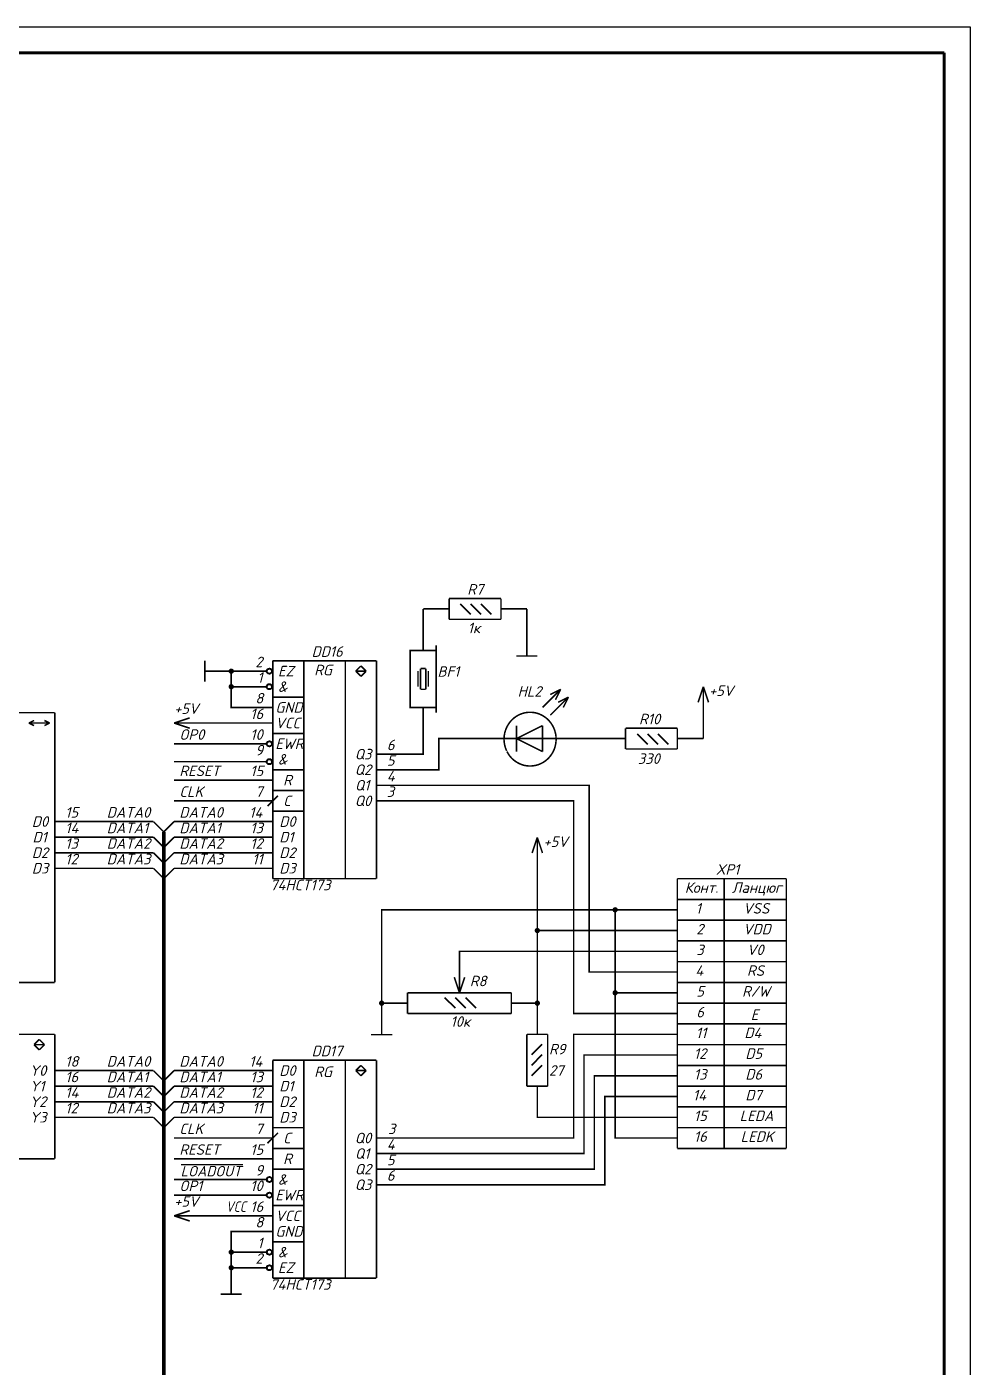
# Model space of a CAD drawing. Extents: x 0 to 594, y 0 to 420.
# Drawn here: x 412.2 to 594, y 161.6 to 420 of the extents above; entities that cross this region are included whole.
import ezdxf

# ---------------------------------------------------------------- set-up
doc = ezdxf.new("R2010")
doc.units = 0
doc.header["$MEASUREMENT"] = 0
doc.layers.get('0').update_dxf_attribs({"linetype": 'CONTINUOUS'})
doc.layers.add('1', color=7, linetype='CONTINUOUS', lineweight=40)
doc.layers.add('Layer1', color=7, linetype='CONTINUOUS', lineweight=70)
doc.styles.get("Standard").update_dxf_attribs({"font": 'isocpeui.ttf'})
doc.styles.add('ГОСТ', font='isocpeui.ttf')

msp = doc.modelspace()

# ---------------------------------------------------------------- linework, layer by layer
at = {"linetype": 'Continuous'}
for p, q in [((0, 420), (594, 420)), ((594, 420), (594, 0)), ((441.88, 200.71), (453.8, 200.71))]:
    msp.add_line(p, q, dxfattribs=at)
at = {"layer": '1', "linetype": 'Continuous'}
for p, q in [((495.66, 308.77), (497.66, 306.77)), ((497.66, 308.77), (499.66, 306.77)), ((499.66, 308.77), (501.66, 306.77)), ((529.81, 283.73), (531.81, 281.73)), ((531.81, 283.73), (533.81, 281.73)), ((533.81, 283.73), (535.81, 281.73)), ((492.7, 232.91), (494.7, 230.91)), ((494.7, 232.91), (496.7, 230.91)), ((496.7, 232.91), (498.7, 230.91)), ((511.42, 223.8), (509.42, 221.8)), ((511.42, 221.8), (509.42, 219.8)), ((511.42, 219.8), (509.42, 217.8))]:
    msp.add_line(p, q, dxfattribs=at)
at = {"layer": '1'}
for points, const_width in [([(493.56, 307.79), (488.56, 307.79)], 0.3), ([(488.56, 304.79), (488.56, 307.79)], 0.3), ([(493.56, 309.79), (493.56, 305.79)], 0.3), ([(493.56, 309.79), (503.56, 309.79)], 0.3), ([(503.56, 309.79), (503.56, 305.79)], 0.3), ([(503.56, 307.79), (508.56, 307.79)], 0.3), ([(508.56, 303.79), (508.56, 307.79)], 0.3), ([(488.56, 299.79), (488.56, 304.79)], 0.3), ([(503.56, 305.79), (493.56, 305.79)], 0.3), ([(508.56, 303.79), (508.56, 298.71)], 0.3), ([(486.06, 299.79), (491.06, 299.79), (491.06, 288.79), (486.06, 288.79), (486.06, 299.79)], 0.3), ([(491.06, 299.79), (491.06, 300.79)], 0.3), ([(446.48, 297.82), (446.48, 293.76)], 0.3), ([(459.56, 255.79), (459.56, 297.79)], 0.3), ([(459.56, 297.79), (479.56, 297.79)], 0.3), ([(465.56, 255.79), (465.56, 297.79)], 0.3), ([(473.56, 297.79), (473.56, 255.79)], 0.3), ([(479.56, 297.79), (479.56, 255.79)], 0.3), ([(506.53, 298.71), (510.59, 298.71)], 0.3), ([(451.56, 295.79), (446.48, 295.79)], 0.3), ([(458.41, 295.79), (451.56, 295.79)], 0.3), ([(451.56, 295.79), (451.56, 288.79), (454.56, 288.79)], 0.3), ([(476.56, 296.79), (475.56, 295.79), (475.56, 295.79)], 0.3), ([(475.56, 295.79), (476.56, 294.79), (476.56, 294.79)], 0.3), ([(475.56, 295.79), (477.56, 295.79)], 0.3), ([(476.56, 296.79), (477.56, 295.79), (477.56, 295.79)], 0.3), ([(477.56, 295.79), (476.56, 294.79), (476.56, 294.79)], 0.3), ([(487.56, 292.79), (487.56, 295.79)], 0.3), ([(488.06, 292.29), (488.06, 296.29)], 0.3), ([(488.06, 296.29), (489.06, 296.29)], 0.3), ([(489.06, 292.29), (489.06, 296.29)], 0.3), ([(489.56, 295.79), (489.56, 292.79)], 0.3), ([(458.41, 292.79), (451.56, 292.79)], 0.3), ([(488.06, 292.29), (489.06, 292.29)], 0.3), ([(511.56, 288.79), (515.06, 292.29)], 0.3), ([(513.06, 291.29), (515.06, 292.29)], 0.3), ([(515.06, 292.29), (514.06, 290.29)], 0.3), ([(541.56, 289.79), (542.56, 292.79)], 0.3), ([(543.56, 289.79), (542.56, 292.79)], 0.3), ([(542.56, 282.79), (542.56, 292.79)], 0.3), ([(459.56, 290.79), (465.56, 290.79)], 0.3), ([(513.06, 287.29), (516.56, 290.79)], 0.3), ([(514.56, 289.79), (516.56, 290.79)], 0.3), ([(516.56, 290.79), (515.56, 288.79)], 0.3), ([(397.56, 287.79), (417.56, 287.79)], 0.3), ([(417.56, 287.79), (417.56, 235.79)], 0.3), ([(443.56, 286.79), (440.56, 285.79)], 0.3), ([(459.56, 288.79), (454.56, 288.79)], 0.3), ([(488.56, 288.79), (488.56, 283.79)], 0.3), ([(491.06, 288.79), (491.06, 287.79)], 0.3), ([(504.71, 280.31), (504.92, 279.92), (505.17, 279.55), (505.45, 279.2), (505.76, 278.88), (506.1, 278.59), (506.45, 278.33), (506.83, 278.1), (507.23, 277.91), (507.64, 277.75), (508.06, 277.63), (508.49, 277.55), (508.93, 277.51), (509.37, 277.51), (509.8, 277.55), (510.23, 277.62), (510.66, 277.74), (511.07, 277.89), (511.47, 278.08), (511.85, 278.31), (512.21, 278.56), (512.54, 278.85), (512.85, 279.17), (513.14, 279.52), (513.39, 279.88), (513.61, 280.27), (513.8, 280.68), (513.95, 281.11), (514.06, 281.54), (514.14, 281.99), (514.18, 282.44), (514.18, 282.89), (514.15, 283.34), (514.07, 283.79), (513.96, 284.22), (513.81, 284.65), (513.63, 285.06), (513.41, 285.45), (513.16, 285.82), (512.88, 286.17), (512.57, 286.49), (512.24, 286.78), (511.88, 287.04), (511.5, 287.27), (511.11, 287.46), (510.7, 287.62), (510.28, 287.74), (509.84, 287.82), (509.41, 287.86), (508.97, 287.86), (508.53, 287.83), (508.1, 287.75), (507.68, 287.63), (507.27, 287.48), (506.87, 287.29), (506.49, 287.07), (506.13, 286.81), (505.79, 286.52), (505.48, 286.2), (505.2, 285.86), (504.95, 285.49), (504.73, 285.1), (504.54, 284.69), (504.39, 284.27), (504.27, 283.83), (504.19, 283.38), (504.15, 282.93), (504.15, 282.48), (504.19, 282.03), (504.26, 281.59), (504.37, 281.15), (504.52, 280.72), (504.66, 280.42)], 0.3), ([(412.56, 285.79), (413.56, 286.29)], 0.3), ([(412.56, 285.79), (416.56, 285.79)], 0.3), ([(412.56, 285.79), (413.56, 285.29)], 0.3), ([(416.56, 285.79), (415.56, 286.29)], 0.3), ([(416.56, 285.79), (415.56, 285.29)], 0.3), ([(443.56, 284.79), (440.56, 285.79)], 0.3), ([(450.56, 285.79), (440.56, 285.79)], 0.3), ([(450.56, 285.79), (454.56, 285.79)], 0.3), ([(459.56, 285.79), (454.56, 285.79)], 0.3), ([(506.56, 285.29), (506.56, 280.29)], 0.3), ([(511.56, 285.29), (506.56, 282.79)], 0.3), ([(511.56, 285.29), (511.56, 280.29)], 0.3), ([(527.56, 284.79), (527.56, 280.79)], 0.3), ([(527.56, 284.79), (537.56, 284.79)], 0.3), ([(537.56, 284.79), (537.56, 280.79)], 0.3), ([(458.41, 281.79), (440.56, 281.79)], 0.3), ([(459.56, 283.79), (465.56, 283.79)], 0.3), ([(484.56, 279.79), (488.56, 279.79), (488.56, 283.79)], 0.3), ([(484.56, 276.79), (491.56, 276.79), (491.56, 282.79), (501.56, 282.79)], 0.3), ([(506.56, 282.79), (501.56, 282.79)], 0.3), ([(511.56, 280.29), (506.56, 282.79)], 0.3), ([(511.56, 282.79), (506.56, 282.79)], 0.3), ([(511.56, 282.79), (516.56, 282.79)], 0.3), ([(522.56, 282.79), (516.56, 282.79)], 0.3), ([(527.56, 282.79), (522.56, 282.79)], 0.3), ([(537.56, 282.79), (542.56, 282.79)], 0.3), ([(479.56, 279.79), (484.56, 279.79)], 0.3), ([(537.56, 280.79), (527.56, 280.79)], 0.3), ([(458.4, 278.34), (440.56, 278.34)], 0.3), ([(459.56, 276.79), (465.56, 276.79)], 0.3), ([(479.56, 276.79), (484.56, 276.79)], 0.3), ([(454.56, 274.79), (440.56, 274.79)], 0.3), ([(459.56, 274.79), (454.56, 274.79)], 0.3), ([(479.56, 273.79), (484.56, 273.79)], 0.3), ([(484.56, 273.79), (520.56, 273.79), (520.56, 237.79), (527.56, 237.79)], 0.3), ([(460.55, 271.78), (460.37, 271.6), (460.2, 271.43), (460.04, 271.27), (459.89, 271.12), (459.75, 270.98), (459.62, 270.85), (459.5, 270.73), (459.39, 270.62), (459.29, 270.52), (459.2, 270.43), (459.11, 270.34), (459.04, 270.27), (458.97, 270.2), (458.91, 270.13), (458.85, 270.08), (458.8, 270.03), (458.76, 269.98), (458.72, 269.95), (458.68, 269.91), (458.66, 269.88), (458.63, 269.86), (458.61, 269.84), (458.59, 269.82), (458.58, 269.81), (458.57, 269.8), (458.56, 269.79), (458.56, 269.79), (458.55, 269.78), (458.55, 269.78), (458.55, 269.78), (458.55, 269.78), (458.55, 269.78)], 0.3), ([(459.56, 272.79), (465.56, 272.79)], 0.3), ([(454.56, 270.79), (440.56, 270.79)], 0.3), ([(459.56, 270.79), (454.56, 270.79)], 0.3), ([(459.56, 268.79), (465.56, 268.79)], 0.3), ([(479.56, 270.79), (484.56, 270.79)], 0.3), ([(484.56, 270.79), (517.56, 270.79), (517.56, 229.79), (527.56, 229.79)], 0.3), ([(417.56, 266.79), (422.56, 266.79)], 0.3), ([(422.56, 266.79), (436.56, 266.79)], 0.3), ([(438.56, 264.79), (436.56, 266.79)], 0.3), ([(438.56, 264.79), (440.56, 266.79)], 0.3), ([(454.56, 266.79), (440.56, 266.79)], 0.3), ([(459.56, 266.79), (454.56, 266.79)], 0.3), ([(374.56, 172.79), (374.56, 188.79), (372.56, 190.79), (258.56, 190.79), (256.56, 188.79), (256.56, 106.79), (258.56, 104.79), (436.56, 104.79), (438.56, 106.79), (438.56, 264.79)], 0.749), ([(417.56, 263.79), (422.56, 263.79)], 0.3), ([(422.56, 263.79), (436.56, 263.79)], 0.3), ([(438.56, 261.79), (436.56, 263.79)], 0.3), ([(438.56, 261.79), (440.56, 263.79)], 0.3), ([(454.56, 263.79), (440.56, 263.79)], 0.3), ([(459.56, 263.79), (454.56, 263.79)], 0.3), ([(509.56, 260.74), (510.56, 263.74)], 0.3), ([(511.56, 260.74), (510.56, 263.74)], 0.3), ([(510.56, 253.74), (510.56, 263.74)], 0.3), ([(417.56, 260.79), (422.56, 260.79)], 0.3), ([(422.56, 260.79), (436.56, 260.79)], 0.3), ([(438.56, 258.79), (436.56, 260.79)], 0.3), ([(438.56, 258.79), (440.56, 260.79)], 0.3), ([(454.56, 260.79), (440.56, 260.79)], 0.3), ([(459.56, 260.79), (454.56, 260.79)], 0.3), ([(417.56, 257.79), (422.56, 257.79)], 0.3), ([(422.56, 257.79), (436.56, 257.79)], 0.3), ([(438.56, 255.79), (436.56, 257.79)], 0.3), ([(438.56, 255.79), (440.56, 257.79)], 0.3), ([(454.56, 257.79), (440.56, 257.79)], 0.3), ([(459.56, 257.79), (454.56, 257.79)], 0.3), ([(459.56, 255.79), (479.56, 255.79)], 0.3), ([(537.56, 255.79), (537.56, 203.79)], 0.3), ([(537.56, 255.79), (558.56, 255.79)], 0.3), ([(546.56, 255.79), (546.56, 203.79)], 0.3), ([(558.56, 255.79), (558.56, 203.79)], 0.3), ([(510.56, 231.79), (510.56, 253.74)], 0.3), ([(537.56, 251.79), (558.56, 251.79)], 0.3), ([(527.56, 249.79), (480.56, 249.79), (480.56, 230.79)], 0.3), ([(525.56, 233.79), (525.56, 233.79), (525.56, 249.79)], 0.3), ([(537.56, 249.79), (527.56, 249.79)], 0.3), ([(510.56, 245.79), (527.56, 245.79), (527.56, 245.79)], 0.3), ([(537.56, 245.79), (527.56, 245.79)], 0.3), ([(537.56, 247.79), (558.56, 247.79)], 0.3), ([(537.56, 243.79), (558.56, 243.79)], 0.3), ([(527.56, 241.79), (495.56, 241.79), (495.56, 238.79)], 0.3), ([(537.56, 241.79), (527.56, 241.79)], 0.3), ([(495.56, 233.79), (495.56, 238.79)], 0.3), ([(537.56, 237.79), (527.56, 237.79)], 0.3), ([(537.56, 239.79), (558.56, 239.79)], 0.3), ([(397.56, 235.79), (417.56, 235.79)], 0.3), ([(494.56, 236.79), (495.56, 233.79)], 0.3), ([(496.56, 236.79), (495.56, 233.79)], 0.3), ([(537.56, 235.79), (558.56, 235.79)], 0.3), ([(485.56, 229.79), (485.56, 233.79)], 0.3), ([(485.56, 233.79), (505.56, 233.79)], 0.3), ([(505.56, 229.79), (505.56, 233.79)], 0.3), ([(527.56, 205.79), (525.56, 205.79), (525.56, 233.79)], 0.3), ([(527.56, 233.79), (525.56, 233.79)], 0.3), ([(537.56, 233.79), (527.56, 233.79)], 0.3), ([(485.56, 231.79), (480.56, 231.79)], 0.3), ([(480.56, 230.79), (480.56, 225.71)], 0.3), ([(505.56, 231.79), (510.56, 231.79)], 0.3), ([(510.56, 231.79), (510.56, 230.79)], 0.3), ([(510.56, 225.79), (510.56, 230.79)], 0.3), ([(537.56, 231.79), (558.56, 231.79)], 0.3), ([(505.56, 229.79), (485.56, 229.79)], 0.3), ([(537.56, 229.79), (527.56, 229.79)], 0.3), ([(537.56, 227.79), (558.56, 227.79)], 0.3), ([(397.56, 225.79), (417.56, 225.79)], 0.3), ([(414.56, 224.79), (413.56, 223.79), (413.56, 223.79)], 0.3), ([(414.56, 224.79), (415.56, 223.79), (415.56, 223.79)], 0.3), ([(417.56, 225.79), (417.56, 201.79)], 0.3), ([(478.53, 225.71), (482.59, 225.71)], 0.3), ([(484.56, 205.79), (517.56, 205.79), (517.56, 225.79), (527.56, 225.79)], 0.3), ([(508.56, 225.79), (512.56, 225.79)], 0.3), ([(508.56, 215.79), (508.56, 225.79)], 0.3), ([(512.56, 225.79), (512.56, 215.79)], 0.3), ([(537.56, 225.79), (527.56, 225.79)], 0.3), ([(413.56, 223.79), (414.56, 222.79), (414.56, 222.79)], 0.3), ([(413.56, 223.79), (415.56, 223.79)], 0.3), ([(415.56, 223.79), (414.56, 222.79), (414.56, 222.79)], 0.3), ([(537.56, 223.79), (558.56, 223.79)], 0.3), ([(459.56, 220.79), (459.56, 178.79)], 0.3), ([(459.56, 220.79), (479.56, 220.79)], 0.3), ([(465.56, 220.79), (465.56, 178.79)], 0.3), ([(473.56, 220.79), (473.56, 178.79)], 0.3), ([(476.56, 219.79), (475.56, 218.79), (475.56, 218.79)], 0.3), ([(476.56, 219.79), (477.56, 218.79), (477.56, 218.79)], 0.3), ([(479.56, 220.79), (479.56, 178.79)], 0.3), ([(484.56, 202.79), (519.56, 202.79), (519.56, 221.79), (527.56, 221.79)], 0.3), ([(537.56, 221.79), (527.56, 221.79)], 0.3), ([(537.56, 219.79), (558.56, 219.79)], 0.3), ([(417.56, 218.79), (422.56, 218.79)], 0.3), ([(422.56, 218.79), (436.56, 218.79)], 0.3), ([(438.56, 216.79), (436.56, 218.79)], 0.3), ([(438.56, 216.79), (440.56, 218.79)], 0.3), ([(454.56, 218.79), (440.56, 218.79)], 0.3), ([(459.56, 218.79), (454.56, 218.79)], 0.3), ([(475.56, 218.79), (476.56, 217.79), (476.56, 217.79)], 0.3), ([(475.56, 218.79), (477.56, 218.79)], 0.3), ([(477.56, 218.79), (476.56, 217.79), (476.56, 217.79)], 0.3), ([(484.56, 199.79), (521.56, 199.79), (521.56, 217.79), (527.56, 217.79)], 0.3), ([(537.56, 217.79), (527.56, 217.79)], 0.3), ([(417.56, 215.79), (422.56, 215.79)], 0.3), ([(422.56, 215.79), (436.56, 215.79)], 0.3), ([(438.56, 213.79), (436.56, 215.79)], 0.3), ([(438.56, 213.79), (440.56, 215.79)], 0.3), ([(454.56, 215.79), (440.56, 215.79)], 0.3), ([(459.56, 215.79), (454.56, 215.79)], 0.3), ([(508.56, 215.79), (512.56, 215.79)], 0.3), ([(510.56, 215.79), (510.56, 210.79)], 0.3), ([(537.56, 215.79), (558.56, 215.79)], 0.3), ([(417.56, 212.79), (422.56, 212.79)], 0.3), ([(422.56, 212.79), (436.56, 212.79)], 0.3), ([(438.56, 210.79), (436.56, 212.79)], 0.3), ([(438.56, 210.79), (440.56, 212.79)], 0.3), ([(454.56, 212.79), (440.56, 212.79)], 0.3), ([(459.56, 212.79), (454.56, 212.79)], 0.3), ([(484.56, 196.79), (523.56, 196.79), (523.56, 213.79), (527.56, 213.79)], 0.3), ([(537.56, 213.79), (527.56, 213.79)], 0.3), ([(537.56, 211.79), (558.56, 211.79)], 0.3), ([(417.56, 209.79), (422.56, 209.79)], 0.3), ([(422.56, 209.79), (436.56, 209.79)], 0.3), ([(438.56, 207.79), (436.56, 209.79)], 0.3), ([(438.56, 207.79), (440.56, 209.79)], 0.3), ([(454.56, 209.79), (440.56, 209.79)], 0.3), ([(459.56, 209.79), (454.56, 209.79)], 0.3), ([(527.56, 209.79), (510.56, 209.79), (510.56, 209.79), (510.56, 210.79)], 0.3), ([(537.56, 209.79), (527.56, 209.79)], 0.3), ([(460.56, 206.79), (460.38, 206.61), (460.21, 206.44), (460.05, 206.28), (459.9, 206.13), (459.76, 205.99), (459.64, 205.86), (459.52, 205.75), (459.41, 205.64), (459.31, 205.53), (459.21, 205.44), (459.13, 205.36), (459.05, 205.28), (458.98, 205.21), (458.92, 205.15), (458.86, 205.09), (458.81, 205.04), (458.77, 205), (458.73, 204.96), (458.7, 204.93), (458.67, 204.9), (458.64, 204.87), (458.62, 204.85), (458.61, 204.84), (458.59, 204.82), (458.58, 204.81), (458.58, 204.8), (458.57, 204.8), (458.57, 204.8), (458.56, 204.79), (458.56, 204.79), (458.56, 204.79), (458.56, 204.79)], 0.3), ([(459.56, 207.79), (465.56, 207.79)], 0.3), ([(537.56, 207.79), (558.56, 207.79)], 0.3), ([(454.56, 205.79), (440.56, 205.79)], 0.3), ([(459.56, 205.79), (454.56, 205.79)], 0.3), ([(479.56, 205.79), (484.56, 205.79)], 0.3), ([(537.56, 205.79), (527.56, 205.79)], 0.3), ([(397.56, 201.79), (417.56, 201.79)], 0.3), ([(454.56, 201.79), (440.56, 201.79)], 0.3), ([(459.56, 201.79), (454.56, 201.79)], 0.3), ([(459.56, 203.79), (465.56, 203.79)], 0.3), ([(479.56, 202.79), (484.56, 202.79)], 0.3), ([(537.56, 203.79), (558.56, 203.79)], 0.3), ([(459.56, 199.79), (465.56, 199.79)], 0.3), ([(479.56, 199.79), (484.56, 199.79)], 0.3), ([(458.42, 197.79), (440.56, 197.79)], 0.3), ([(479.56, 196.79), (484.56, 196.79)], 0.3), ([(458.41, 194.79), (440.56, 194.79)], 0.3), ([(443.56, 191.79), (440.56, 190.79)], 0.3), ([(459.56, 192.79), (465.56, 192.79)], 0.3), ([(443.56, 189.79), (440.56, 190.79)], 0.3), ([(450.56, 190.79), (440.56, 190.79)], 0.3), ([(450.56, 190.79), (454.56, 190.79)], 0.3), ([(459.56, 190.79), (454.56, 190.79)], 0.3), ([(454.56, 187.79), (451.56, 187.79), (451.56, 180.79)], 0.3), ([(459.56, 187.79), (454.56, 187.79)], 0.3), ([(458.42, 183.79), (451.56, 183.79)], 0.3), ([(459.56, 185.79), (465.56, 185.79)], 0.3), ([(451.56, 180.79), (451.56, 175.71)], 0.3), ([(451.56, 180.79), (458.42, 180.79)], 0.3), ([(459.56, 178.79), (479.56, 178.79)], 0.3), ([(449.53, 175.71), (453.59, 175.71)], 0.3)]:
    msp.add_lwpolyline(points, dxfattribs=dict(at, const_width=const_width))
at = {"layer": '1', "const_width": 0.508}
for points in [[(451.31, 295.79, 1), (451.82, 295.79, 1)], [(451.31, 292.79, 1), (451.82, 292.79, 1)], [(525.31, 249.79, 1), (525.82, 249.79, 1)], [(510.31, 245.79, 1), (510.82, 245.79, 1)], [(525.31, 233.79, 1), (525.82, 233.79, 1)], [(480.31, 231.79, 1), (480.82, 231.79, 1)], [(510.31, 231.79, 1), (510.82, 231.79, 1)], [(451.31, 183.79, 1), (451.82, 183.79, 1)], [(451.31, 180.79, 1), (451.82, 180.79, 1)]]:
    msp.add_lwpolyline(points, format="xyb", close=True, dxfattribs=at)
at = {"layer": '1', "linetype": 'Continuous'}
for centre in [(458.91, 295.79), (458.91, 292.79), (458.91, 281.79), (458.9, 278.34), (458.92, 197.79), (458.91, 194.79), (458.92, 183.79), (458.92, 180.79)]:
    msp.add_circle(centre, 0.5, dxfattribs=at)
at = {"layer": 'Layer1', "linetype": 'Continuous'}
for p, q in [((20, 415), (589, 415)), ((589, 415), (589, 5))]:
    msp.add_line(p, q, dxfattribs=at)

# ---------------------------------------------------------------- texts
at = {"layer": '1', "style": 'ГОСТ'}
for s, height, p in [('R7', 2.032, (497.06, 310.55)), ('1к', 2.032, (497.13, 303.1)), ('DD16', 2.032, (467.06, 298.55)), ('2', 2.03, (456.21, 296.55)), ('1', 2.03, (456.59, 293.55)), ('EZ', 2.032, (460.57, 294.78)), ('RG', 2.032, (467.56, 295)), ('BF1', 2.032, (491.32, 294.7)), ('&', 2.03, (460.57, 291.78)), ('HL2', 2.032, (506.77, 290.87)), ('+5V', 2.032, (543.66, 291)), ('+5V', 2.032, (440.56, 287.55)), ('8', 2.03, (456.21, 289.55)), ('GND', 2.032, (460.07, 287.78)), ('16', 2.032, (455.23, 286.55)), ('VCC', 2.032, (460.07, 284.78)), ('R10', 2.032, (530.17, 285.55)), ('OP0', 2.032, (441.56, 282.55)), ('10', 2.032, (455.23, 282.55)), ('EWR', 2.032, (460.07, 280.78)), ('6', 2.03, (481.56, 280.55)), ('9', 2.03, (456.21, 279.55)), ('&', 2.03, (460.57, 277.78)), ('Q3', 2.032, (475.38, 278.78)), ('5', 2.03, (481.56, 277.55)), ('330', 2.032, (529.93, 277.91)), ('RESET', 2.032, (441.56, 275.55)), ('15', 2.032, (455.23, 275.55)), ('Q2', 2.032, (475.38, 275.78)), ('4', 2.03, (481.56, 274.55)), ('R', 2.03, (461.57, 273.78)), ('Q1', 2.032, (475.41, 272.78)), ('CLK', 2.032, (441.56, 271.55)), ('7', 2.03, (456.21, 271.55)), ('C', 2.03, (461.57, 269.78)), ('Q0', 2.032, (475.38, 269.78)), ('3', 2.03, (481.53, 271.55)), ('15', 2.032, (419.56, 267.55)), ('DATA0', 2.032, (427.56, 267.55)), ('DATA0', 2.032, (441.56, 267.55)), ('14', 2.032, (455.02, 267.55)), ('D0', 2.032, (413.13, 265.78)), ('14', 2.032, (419.56, 264.55)), ('DATA1', 2.032, (427.56, 264.55)), ('DATA1', 2.032, (441.56, 264.55)), ('13', 2.032, (455.23, 264.55)), ('D0', 2.032, (460.82, 265.78)), ('D1', 2.032, (413.26, 262.78)), ('13', 2.032, (419.56, 261.55)), ('DATA2', 2.032, (427.56, 261.55)), ('DATA2', 2.032, (441.56, 261.55)), ('12', 2.032, (455.23, 261.55)), ('D1', 2.032, (460.82, 262.78)), ('+5V', 2.032, (511.75, 261.9)), ('D2', 2.032, (413.13, 259.78)), ('D2', 2.032, (460.82, 259.78)), ('D3', 2.032, (413.13, 256.78)), ('12', 2.032, (419.56, 258.55)), ('DATA3', 2.032, (427.56, 258.55)), ('DATA3', 2.032, (441.56, 258.55)), ('11', 2.032, (455.61, 258.55)), ('D3', 2.032, (460.82, 256.78)), ('XP1', 2.032, (544.98, 256.55)), ('74HCT173', 2.032, (459.06, 253.55)), ('Конт.', 2.032, (538.98, 253.05)), ('Ланцюг', 2.032, (548.06, 253.05)), ('1', 2.03, (541.09, 249.05)), ('VSS', 2.032, (550.22, 249.05)), ('2', 2.03, (541.21, 245.05)), ('VDD', 2.032, (550.22, 245.05)), ('3', 2.03, (541.21, 241.05)), ('V0', 2.032, (550.96, 241.05)), ('4', 2.03, (541.02, 237.05)), ('RS', 2.032, (550.97, 237.05)), ('R8', 2.032, (497.56, 235.05)), ('5', 2.03, (541.21, 233.05)), ('R/W', 2.032, (550.03, 233.05)), ('6', 2.03, (541.21, 229.05)), ('E', 2.03, (551.71, 228.55)), ('10к', 2.032, (493.81, 227.23)), ('11', 2.032, (541.13, 225.05)), ('D4', 2.032, (550.47, 225.05)), ('DD17', 2.032, (467.06, 221.55)), ('R9', 2.032, (512.82, 221.92)), ('12', 2.032, (540.74, 221.05)), ('D5', 2.032, (550.66, 221.05)), ('Y0', 2.032, (412.71, 217.78)), ('18', 2.032, (419.56, 219.55)), ('DATA0', 2.032, (427.56, 219.55)), ('DATA0', 2.032, (441.56, 219.55)), ('14', 2.032, (455.02, 219.55)), ('D0', 2.032, (460.82, 217.78)), ('27', 2.032, (512.81, 217.8)), ('16', 2.032, (419.56, 216.55)), ('DATA1', 2.032, (427.56, 216.55)), ('DATA1', 2.032, (441.56, 216.55)), ('13', 2.032, (455.23, 216.55)), ('RG', 2.032, (467.56, 217.55)), ('13', 2.032, (540.74, 217.05)), ('D6', 2.032, (550.66, 217.05)), ('Y1', 2.032, (412.74, 214.78)), ('14', 2.032, (419.56, 213.55)), ('DATA2', 2.032, (427.56, 213.55)), ('DATA2', 2.032, (441.56, 213.55)), ('12', 2.032, (455.23, 213.55)), ('D1', 2.032, (460.82, 214.78)), ('14', 2.032, (540.55, 213.05)), ('D7', 2.032, (550.66, 213.05)), ('Y2', 2.032, (412.71, 211.78)), ('12', 2.032, (419.56, 210.55)), ('DATA3', 2.032, (427.56, 210.55)), ('DATA3', 2.032, (441.56, 210.55)), ('11', 2.032, (455.61, 210.55)), ('D2', 2.032, (460.82, 211.78)), ('Y3', 2.032, (412.71, 208.78)), ('D3', 2.032, (460.82, 208.78)), ('15', 2.032, (540.74, 209.05)), ('LEDA', 2.032, (549.56, 209.05)), ('CLK', 2.032, (441.56, 206.55)), ('7', 2.03, (456.21, 206.55)), ('C', 2.03, (461.57, 204.78)), ('Q0', 2.032, (475.38, 204.78)), ('3', 2.03, (481.77, 206.55)), ('16', 2.032, (540.74, 205.05)), ('LEDK', 2.032, (549.75, 205.05)), ('RESET', 2.032, (441.56, 202.55)), ('15', 2.032, (455.23, 202.55)), ('4', 2.03, (481.56, 203.55)), ('R', 2.03, (461.57, 200.78)), ('Q1', 2.032, (475.41, 201.78)), ('5', 2.03, (481.56, 200.55)), ('LOADOUT', 2, (441.8, 198.4)), ('9', 2.03, (456.21, 198.55)), ('Q2', 2.032, (475.38, 198.78)), ('6', 2.03, (481.56, 197.55)), ('OP1', 2.032, (441.56, 195.55)), ('10', 2.032, (455.23, 195.55)), ('&', 2.03, (460.57, 196.78)), ('Q3', 2.032, (475.38, 195.78)), ('+5V', 2.032, (440.56, 192.55)), ('EWR', 2.032, (460.07, 193.78)), ('16', 2.032, (455.23, 191.55)), ('VCC', 2.032, (460.07, 189.78)), ('8', 2.03, (456.21, 188.55)), ('GND', 2.032, (460.07, 186.78)), ('1', 2.03, (456.59, 184.55)), ('2', 2.03, (456.21, 181.55)), ('&', 2.03, (460.57, 182.78)), ('EZ', 2.032, (460.57, 179.78)), ('74HCT173', 2.032, (459.06, 176.55))]:
    msp.add_text(s, height=height, dxfattribs=at).set_placement(p)
at = {"layer": '1', "width": 0.8125}
msp.add_text('VCC', height=2.032, dxfattribs=at).set_placement((450.56, 191.55))

doc.saveas('drawing.dxf')
